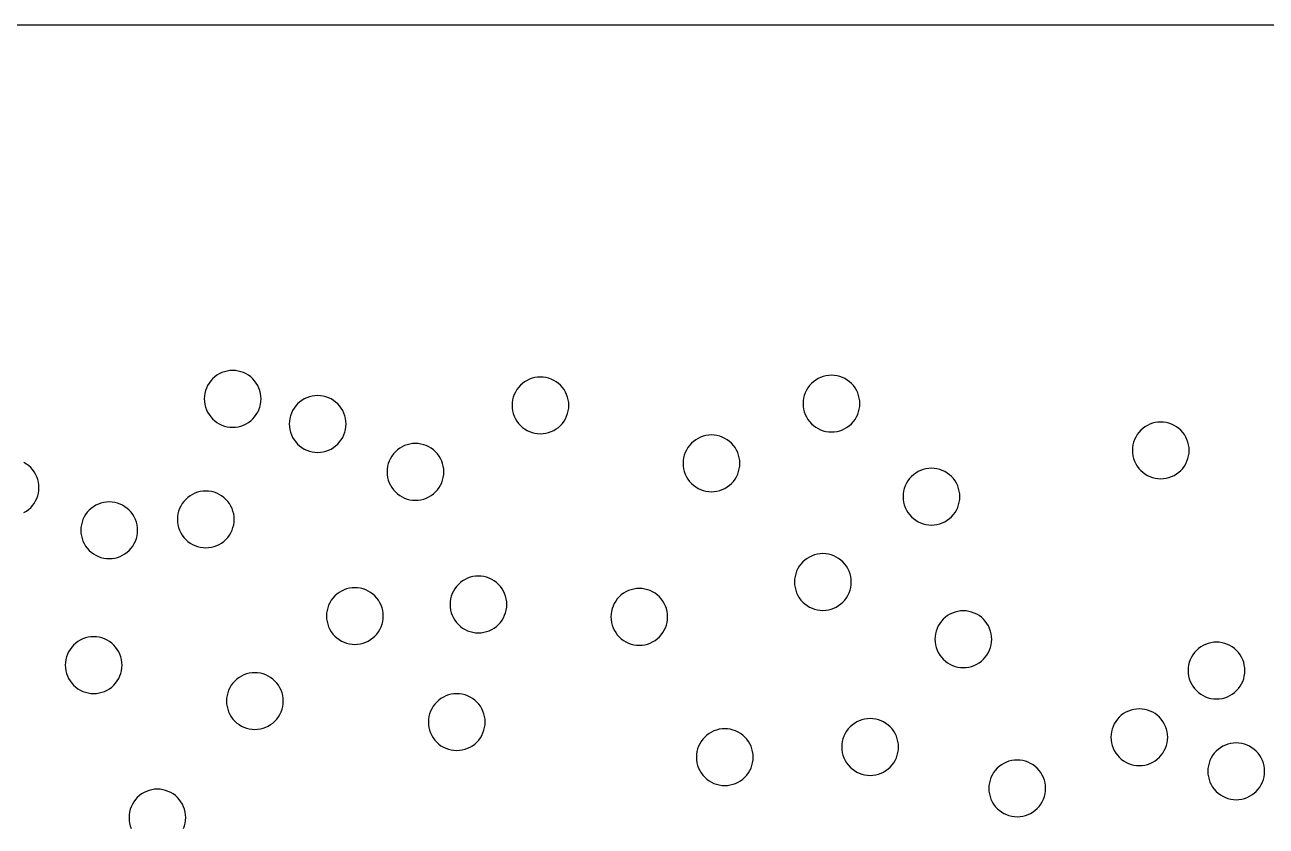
# Model space of a CAD drawing. Header units: millimetres. Extents: x 0 to 406, y 0 to 84.
# Drawn here: x 124.9 to 190.5, y 41.5 to 83.8 of the extents above; entities that cross this region are included whole.
import ezdxf

# ---------------------------------------------------------------- set-up
doc = ezdxf.new("R2010")
doc.units = ezdxf.units.MM

msp = doc.modelspace()

# ---------------------------------------------------------------- linework, layer by layer
at = {"color": 0}
for points in [[(0, 0), (0, 83.82), (406.4, 83.82), (406.4, 0), (0, 0)], [(136.916, 62.986), (137.015, 63.095), (137.102, 63.213), (137.178, 63.34), (137.241, 63.473), (137.291, 63.611), (137.326, 63.754), (137.348, 63.9), (137.355, 64.047), (137.348, 64.194), (137.326, 64.339), (137.291, 64.482), (137.241, 64.621), (137.178, 64.754), (137.102, 64.88), (137.015, 64.998), (136.916, 65.107), (136.807, 65.206), (136.688, 65.294), (136.562, 65.37), (136.429, 65.433), (136.291, 65.482), (136.148, 65.518), (136.002, 65.54), (135.855, 65.547), (135.708, 65.54), (135.562, 65.518), (135.42, 65.482), (135.281, 65.433), (135.148, 65.37), (135.022, 65.294), (134.904, 65.206), (134.794, 65.107), (134.696, 64.998), (134.608, 64.88), (134.532, 64.754), (134.469, 64.621), (134.42, 64.482), (134.384, 64.339), (134.362, 64.194), (134.355, 64.047), (134.362, 63.9), (134.384, 63.754), (134.42, 63.611), (134.469, 63.473), (134.532, 63.34), (134.608, 63.213), (134.696, 63.095), (134.794, 62.986), (134.904, 62.887), (135.022, 62.8), (135.148, 62.724), (135.281, 62.661), (135.42, 62.611), (135.562, 62.576), (135.708, 62.554), (135.855, 62.547), (136.002, 62.554), (136.148, 62.576), (136.291, 62.611), (136.429, 62.661), (136.562, 62.724), (136.688, 62.8), (136.807, 62.887), (136.916, 62.986)], [(153.174, 62.642), (153.273, 62.751), (153.36, 62.87), (153.436, 62.996), (153.499, 63.129), (153.548, 63.267), (153.584, 63.41), (153.606, 63.556), (153.613, 63.703), (153.606, 63.85), (153.584, 63.996), (153.548, 64.138), (153.499, 64.277), (153.436, 64.41), (153.36, 64.536), (153.273, 64.654), (153.174, 64.764), (153.065, 64.862), (152.946, 64.95), (152.82, 65.026), (152.687, 65.089), (152.548, 65.138), (152.406, 65.174), (152.26, 65.196), (152.113, 65.203), (151.966, 65.196), (151.82, 65.174), (151.678, 65.138), (151.539, 65.089), (151.406, 65.026), (151.28, 64.95), (151.161, 64.862), (151.052, 64.764), (150.954, 64.654), (150.866, 64.536), (150.79, 64.41), (150.727, 64.277), (150.678, 64.138), (150.642, 63.996), (150.62, 63.85), (150.613, 63.703), (150.62, 63.556), (150.642, 63.41), (150.678, 63.267), (150.727, 63.129), (150.79, 62.996), (150.866, 62.87), (150.954, 62.751), (151.052, 62.642), (151.161, 62.543), (151.28, 62.456), (151.406, 62.38), (151.539, 62.317), (151.678, 62.267), (151.82, 62.232), (151.966, 62.21), (152.113, 62.203), (152.26, 62.21), (152.406, 62.232), (152.548, 62.267), (152.687, 62.317), (152.82, 62.38), (152.946, 62.456), (153.065, 62.543), (153.174, 62.642)], [(168.55, 62.736), (168.649, 62.845), (168.737, 62.964), (168.813, 63.09), (168.876, 63.223), (168.925, 63.362), (168.961, 63.504), (168.983, 63.65), (168.99, 63.797), (168.983, 63.944), (168.961, 64.09), (168.925, 64.232), (168.876, 64.371), (168.813, 64.504), (168.737, 64.63), (168.649, 64.749), (168.55, 64.858), (168.441, 64.957), (168.323, 65.044), (168.197, 65.12), (168.064, 65.183), (167.925, 65.232), (167.782, 65.268), (167.637, 65.29), (167.49, 65.297), (167.343, 65.29), (167.197, 65.268), (167.054, 65.232), (166.916, 65.183), (166.783, 65.12), (166.656, 65.044), (166.538, 64.957), (166.429, 64.858), (166.33, 64.749), (166.243, 64.63), (166.167, 64.504), (166.104, 64.371), (166.054, 64.232), (166.019, 64.09), (165.997, 63.944), (165.99, 63.797), (165.997, 63.65), (166.019, 63.504), (166.054, 63.362), (166.104, 63.223), (166.167, 63.09), (166.243, 62.964), (166.33, 62.845), (166.429, 62.736), (166.538, 62.638), (166.656, 62.55), (166.783, 62.474), (166.916, 62.411), (167.054, 62.362), (167.197, 62.326), (167.343, 62.304), (167.49, 62.297), (167.637, 62.304), (167.782, 62.326), (167.925, 62.362), (168.064, 62.411), (168.197, 62.474), (168.323, 62.55), (168.441, 62.638), (168.55, 62.736)], [(141.403, 61.659), (141.502, 61.768), (141.59, 61.886), (141.666, 62.013), (141.728, 62.146), (141.778, 62.284), (141.814, 62.427), (141.835, 62.573), (141.843, 62.72), (141.835, 62.867), (141.814, 63.012), (141.778, 63.155), (141.728, 63.294), (141.666, 63.427), (141.59, 63.553), (141.502, 63.671), (141.403, 63.78), (141.294, 63.879), (141.176, 63.967), (141.05, 64.043), (140.917, 64.106), (140.778, 64.155), (140.635, 64.191), (140.49, 64.213), (140.343, 64.22), (140.196, 64.213), (140.05, 64.191), (139.907, 64.155), (139.769, 64.106), (139.636, 64.043), (139.509, 63.967), (139.391, 63.879), (139.282, 63.78), (139.183, 63.671), (139.095, 63.553), (139.02, 63.427), (138.957, 63.294), (138.907, 63.155), (138.871, 63.012), (138.85, 62.867), (138.843, 62.72), (138.85, 62.573), (138.871, 62.427), (138.907, 62.284), (138.957, 62.146), (139.02, 62.013), (139.095, 61.886), (139.183, 61.768), (139.282, 61.659), (139.391, 61.56), (139.509, 61.473), (139.636, 61.397), (139.769, 61.334), (139.907, 61.284), (140.05, 61.249), (140.196, 61.227), (140.343, 61.22), (140.49, 61.227), (140.635, 61.249), (140.778, 61.284), (140.917, 61.334), (141.05, 61.397), (141.176, 61.473), (141.294, 61.56), (141.403, 61.659)], [(186.046, 60.374), (186.133, 60.492), (186.209, 60.618), (186.272, 60.751), (186.321, 60.89), (186.357, 61.033), (186.379, 61.178), (186.386, 61.325), (186.379, 61.472), (186.357, 61.618), (186.321, 61.761), (186.272, 61.899), (186.209, 62.032), (186.133, 62.159), (186.046, 62.277), (185.947, 62.386), (185.838, 62.485), (185.719, 62.572), (185.593, 62.648), (185.46, 62.711), (185.321, 62.761), (185.179, 62.796), (185.033, 62.818), (184.886, 62.825), (184.739, 62.818), (184.593, 62.796), (184.451, 62.761), (184.312, 62.711), (184.179, 62.648), (184.053, 62.572), (183.934, 62.485), (183.825, 62.386), (183.727, 62.277), (183.639, 62.159), (183.563, 62.032), (183.5, 61.899), (183.451, 61.761), (183.415, 61.618), (183.393, 61.472), (183.386, 61.325), (183.393, 61.178), (183.415, 61.033), (183.451, 60.89), (183.5, 60.751), (183.563, 60.618), (183.639, 60.492), (183.727, 60.374), (183.825, 60.265), (183.934, 60.166), (184.053, 60.078), (184.179, 60.002), (184.312, 59.939), (184.451, 59.89), (184.593, 59.854), (184.739, 59.832), (184.886, 59.825), (185.033, 59.832), (185.179, 59.854), (185.321, 59.89), (185.46, 59.939), (185.593, 60.002), (185.719, 60.078), (185.838, 60.166), (185.947, 60.265), (186.046, 60.374)], [(146.571, 59.128), (146.67, 59.238), (146.757, 59.356), (146.833, 59.482), (146.896, 59.615), (146.946, 59.754), (146.981, 59.896), (147.003, 60.042), (147.01, 60.189), (147.003, 60.336), (146.981, 60.482), (146.946, 60.625), (146.896, 60.763), (146.833, 60.896), (146.757, 61.022), (146.67, 61.141), (146.571, 61.25), (146.462, 61.349), (146.343, 61.436), (146.217, 61.512), (146.084, 61.575), (145.946, 61.625), (145.803, 61.66), (145.657, 61.682), (145.51, 61.689), (145.363, 61.682), (145.217, 61.66), (145.075, 61.625), (144.936, 61.575), (144.803, 61.512), (144.677, 61.436), (144.559, 61.349), (144.449, 61.25), (144.351, 61.141), (144.263, 61.022), (144.187, 60.896), (144.124, 60.763), (144.075, 60.625), (144.039, 60.482), (144.017, 60.336), (144.01, 60.189), (144.017, 60.042), (144.039, 59.896), (144.075, 59.754), (144.124, 59.615), (144.187, 59.482), (144.263, 59.356), (144.351, 59.238), (144.449, 59.128), (144.559, 59.03), (144.677, 58.942), (144.803, 58.866), (144.936, 58.803), (145.075, 58.754), (145.217, 58.718), (145.363, 58.696), (145.51, 58.689), (145.657, 58.696), (145.803, 58.718), (145.946, 58.754), (146.084, 58.803), (146.217, 58.866), (146.343, 58.942), (146.462, 59.03), (146.571, 59.128)], [(162.209, 59.578), (162.308, 59.687), (162.396, 59.805), (162.472, 59.931), (162.535, 60.064), (162.584, 60.203), (162.62, 60.346), (162.642, 60.491), (162.649, 60.638), (162.642, 60.785), (162.62, 60.931), (162.584, 61.074), (162.535, 61.212), (162.472, 61.345), (162.396, 61.472), (162.308, 61.59), (162.209, 61.699), (162.1, 61.798), (161.982, 61.886), (161.856, 61.961), (161.723, 62.024), (161.584, 62.074), (161.441, 62.11), (161.296, 62.131), (161.149, 62.138), (161.002, 62.131), (160.856, 62.11), (160.713, 62.074), (160.575, 62.024), (160.442, 61.961), (160.315, 61.886), (160.197, 61.798), (160.088, 61.699), (159.989, 61.59), (159.902, 61.472), (159.826, 61.345), (159.763, 61.212), (159.713, 61.074), (159.678, 60.931), (159.656, 60.785), (159.649, 60.638), (159.656, 60.491), (159.678, 60.346), (159.713, 60.203), (159.763, 60.064), (159.826, 59.931), (159.902, 59.805), (159.989, 59.687), (160.088, 59.578), (160.197, 59.479), (160.315, 59.391), (160.442, 59.316), (160.575, 59.253), (160.713, 59.203), (160.856, 59.167), (161.002, 59.146), (161.149, 59.138), (161.296, 59.146), (161.441, 59.167), (161.584, 59.203), (161.723, 59.253), (161.856, 59.316), (161.982, 59.391), (162.1, 59.479), (162.209, 59.578)], [(125.183, 58.296), (125.282, 58.405), (125.37, 58.524), (125.445, 58.65), (125.508, 58.783), (125.558, 58.922), (125.594, 59.064), (125.615, 59.21), (125.622, 59.357), (125.615, 59.504), (125.594, 59.65), (125.558, 59.792), (125.508, 59.931), (125.445, 60.064), (125.37, 60.19), (125.282, 60.309), (125.183, 60.418), (125.074, 60.517), (124.956, 60.604), (124.829, 60.68)], [(173.832, 57.818), (173.931, 57.927), (174.019, 58.045), (174.095, 58.171), (174.157, 58.304), (174.207, 58.443), (174.243, 58.586), (174.264, 58.731), (174.272, 58.878), (174.264, 59.025), (174.243, 59.171), (174.207, 59.314), (174.157, 59.452), (174.095, 59.585), (174.019, 59.712), (173.931, 59.83), (173.832, 59.939), (173.723, 60.038), (173.605, 60.126), (173.479, 60.201), (173.346, 60.264), (173.207, 60.314), (173.064, 60.35), (172.919, 60.371), (172.772, 60.378), (172.625, 60.371), (172.479, 60.35), (172.336, 60.314), (172.198, 60.264), (172.065, 60.201), (171.938, 60.126), (171.82, 60.038), (171.711, 59.939), (171.612, 59.83), (171.524, 59.712), (171.449, 59.585), (171.386, 59.452), (171.336, 59.314), (171.3, 59.171), (171.279, 59.025), (171.272, 58.878), (171.279, 58.731), (171.3, 58.586), (171.336, 58.443), (171.386, 58.304), (171.449, 58.171), (171.524, 58.045), (171.612, 57.927), (171.711, 57.818), (171.82, 57.719), (171.938, 57.631), (172.065, 57.555), (172.198, 57.493), (172.336, 57.443), (172.479, 57.407), (172.625, 57.386), (172.772, 57.378), (172.919, 57.386), (173.064, 57.407), (173.207, 57.443), (173.346, 57.493), (173.479, 57.555), (173.605, 57.631), (173.723, 57.719), (173.832, 57.818)], [(135.496, 56.615), (135.595, 56.724), (135.683, 56.842), (135.758, 56.969), (135.821, 57.102), (135.871, 57.24), (135.907, 57.383), (135.928, 57.529), (135.935, 57.676), (135.928, 57.823), (135.907, 57.968), (135.871, 58.111), (135.821, 58.25), (135.758, 58.383), (135.683, 58.509), (135.595, 58.627), (135.496, 58.736), (135.387, 58.835), (135.269, 58.923), (135.142, 58.999), (135.009, 59.062), (134.871, 59.111), (134.728, 59.147), (134.582, 59.168), (134.435, 59.176), (134.288, 59.168), (134.143, 59.147), (134, 59.111), (133.861, 59.062), (133.728, 58.999), (133.602, 58.923), (133.484, 58.835), (133.375, 58.736), (133.276, 58.627), (133.188, 58.509), (133.113, 58.383), (133.05, 58.25), (133, 58.111), (132.964, 57.968), (132.943, 57.823), (132.935, 57.676), (132.943, 57.529), (132.964, 57.383), (133, 57.24), (133.05, 57.102), (133.113, 56.969), (133.188, 56.842), (133.276, 56.724), (133.375, 56.615), (133.484, 56.516), (133.602, 56.429), (133.728, 56.353), (133.861, 56.29), (134, 56.24), (134.143, 56.205), (134.288, 56.183), (134.435, 56.176), (134.582, 56.183), (134.728, 56.205), (134.871, 56.24), (135.009, 56.29), (135.142, 56.353), (135.269, 56.429), (135.387, 56.516), (135.496, 56.615)], [(130.393, 56.041), (130.492, 56.15), (130.579, 56.269), (130.655, 56.395), (130.718, 56.528), (130.768, 56.666), (130.803, 56.809), (130.825, 56.955), (130.832, 57.102), (130.825, 57.249), (130.803, 57.395), (130.768, 57.537), (130.718, 57.676), (130.655, 57.809), (130.579, 57.935), (130.492, 58.053), (130.393, 58.163), (130.284, 58.261), (130.165, 58.349), (130.039, 58.425), (129.906, 58.488), (129.768, 58.537), (129.625, 58.573), (129.479, 58.595), (129.332, 58.602), (129.185, 58.595), (129.039, 58.573), (128.897, 58.537), (128.758, 58.488), (128.625, 58.425), (128.499, 58.349), (128.381, 58.261), (128.271, 58.163), (128.173, 58.053), (128.085, 57.935), (128.009, 57.809), (127.946, 57.676), (127.897, 57.537), (127.861, 57.395), (127.839, 57.249), (127.832, 57.102), (127.839, 56.955), (127.861, 56.809), (127.897, 56.666), (127.946, 56.528), (128.009, 56.395), (128.085, 56.269), (128.173, 56.15), (128.271, 56.041), (128.381, 55.942), (128.499, 55.855), (128.625, 55.779), (128.758, 55.716), (128.897, 55.666), (129.039, 55.631), (129.185, 55.609), (129.332, 55.602), (129.479, 55.609), (129.625, 55.631), (129.768, 55.666), (129.906, 55.716), (130.039, 55.779), (130.165, 55.855), (130.284, 55.942), (130.393, 56.041)], [(124.829, 58.034), (124.956, 58.11), (125.074, 58.198), (125.183, 58.296)], [(168.097, 53.305), (168.195, 53.414), (168.283, 53.532), (168.359, 53.659), (168.422, 53.792), (168.471, 53.93), (168.507, 54.073), (168.529, 54.219), (168.536, 54.366), (168.529, 54.513), (168.507, 54.658), (168.471, 54.801), (168.422, 54.94), (168.359, 55.073), (168.283, 55.199), (168.195, 55.317), (168.097, 55.426), (167.988, 55.525), (167.869, 55.613), (167.743, 55.689), (167.61, 55.752), (167.471, 55.801), (167.329, 55.837), (167.183, 55.859), (167.036, 55.866), (166.889, 55.859), (166.743, 55.837), (166.601, 55.801), (166.462, 55.752), (166.329, 55.689), (166.203, 55.613), (166.084, 55.525), (165.975, 55.426), (165.876, 55.317), (165.789, 55.199), (165.713, 55.073), (165.65, 54.94), (165.601, 54.801), (165.565, 54.658), (165.543, 54.513), (165.536, 54.366), (165.543, 54.219), (165.565, 54.073), (165.601, 53.93), (165.65, 53.792), (165.713, 53.659), (165.789, 53.532), (165.876, 53.414), (165.975, 53.305), (166.084, 53.206), (166.203, 53.119), (166.329, 53.043), (166.462, 52.98), (166.601, 52.93), (166.743, 52.895), (166.889, 52.873), (167.036, 52.866), (167.183, 52.873), (167.329, 52.895), (167.471, 52.93), (167.61, 52.98), (167.743, 53.043), (167.869, 53.119), (167.988, 53.206), (168.097, 53.305)], [(149.897, 52.119), (149.996, 52.228), (150.084, 52.347), (150.16, 52.473), (150.223, 52.606), (150.272, 52.745), (150.308, 52.887), (150.33, 53.033), (150.337, 53.18), (150.33, 53.327), (150.308, 53.473), (150.272, 53.615), (150.223, 53.754), (150.16, 53.887), (150.084, 54.013), (149.996, 54.132), (149.897, 54.241), (149.788, 54.34), (149.67, 54.427), (149.544, 54.503), (149.411, 54.566), (149.272, 54.615), (149.129, 54.651), (148.984, 54.673), (148.837, 54.68), (148.69, 54.673), (148.544, 54.651), (148.401, 54.615), (148.263, 54.566), (148.13, 54.503), (148.003, 54.427), (147.885, 54.34), (147.776, 54.241), (147.677, 54.132), (147.59, 54.013), (147.514, 53.887), (147.451, 53.754), (147.401, 53.615), (147.366, 53.473), (147.344, 53.327), (147.337, 53.18), (147.344, 53.033), (147.366, 52.887), (147.401, 52.745), (147.451, 52.606), (147.514, 52.473), (147.59, 52.347), (147.677, 52.228), (147.776, 52.119), (147.885, 52.021), (148.003, 51.933), (148.13, 51.857), (148.263, 51.794), (148.401, 51.745), (148.544, 51.709), (148.69, 51.687), (148.837, 51.68), (148.984, 51.687), (149.129, 51.709), (149.272, 51.745), (149.411, 51.794), (149.544, 51.857), (149.67, 51.933), (149.788, 52.021), (149.897, 52.119)], [(143.371, 51.507), (143.47, 51.616), (143.558, 51.734), (143.633, 51.86), (143.696, 51.993), (143.746, 52.132), (143.781, 52.275), (143.803, 52.42), (143.81, 52.567), (143.803, 52.714), (143.781, 52.86), (143.746, 53.003), (143.696, 53.141), (143.633, 53.275), (143.558, 53.401), (143.47, 53.519), (143.371, 53.628), (143.262, 53.727), (143.144, 53.815), (143.017, 53.89), (142.884, 53.953), (142.746, 54.003), (142.603, 54.039), (142.457, 54.06), (142.31, 54.067), (142.163, 54.06), (142.018, 54.039), (141.875, 54.003), (141.736, 53.953), (141.603, 53.89), (141.477, 53.815), (141.359, 53.727), (141.25, 53.628), (141.151, 53.519), (141.063, 53.401), (140.987, 53.275), (140.924, 53.141), (140.875, 53.003), (140.839, 52.86), (140.818, 52.714), (140.81, 52.567), (140.818, 52.42), (140.839, 52.275), (140.875, 52.132), (140.924, 51.993), (140.987, 51.86), (141.063, 51.734), (141.151, 51.616), (141.25, 51.507), (141.359, 51.408), (141.477, 51.32), (141.603, 51.245), (141.736, 51.182), (141.875, 51.132), (142.018, 51.096), (142.163, 51.075), (142.31, 51.067), (142.457, 51.075), (142.603, 51.096), (142.746, 51.132), (142.884, 51.182), (143.017, 51.245), (143.144, 51.32), (143.262, 51.408), (143.371, 51.507)], [(158.396, 51.464), (158.495, 51.573), (158.582, 51.691), (158.658, 51.817), (158.721, 51.95), (158.771, 52.089), (158.806, 52.232), (158.828, 52.377), (158.835, 52.525), (158.828, 52.672), (158.806, 52.817), (158.771, 52.96), (158.721, 53.099), (158.658, 53.232), (158.582, 53.358), (158.495, 53.476), (158.396, 53.585), (158.287, 53.684), (158.168, 53.772), (158.042, 53.847), (157.909, 53.91), (157.771, 53.96), (157.628, 53.996), (157.482, 54.017), (157.335, 54.025), (157.188, 54.017), (157.042, 53.996), (156.9, 53.96), (156.761, 53.91), (156.628, 53.847), (156.502, 53.772), (156.384, 53.684), (156.274, 53.585), (156.176, 53.476), (156.088, 53.358), (156.012, 53.232), (155.949, 53.099), (155.9, 52.96), (155.864, 52.817), (155.842, 52.672), (155.835, 52.525), (155.842, 52.377), (155.864, 52.232), (155.9, 52.089), (155.949, 51.95), (156.012, 51.817), (156.088, 51.691), (156.176, 51.573), (156.274, 51.464), (156.384, 51.365), (156.502, 51.277), (156.628, 51.202), (156.761, 51.139), (156.9, 51.089), (157.042, 51.053), (157.188, 51.032), (157.335, 51.025), (157.482, 51.032), (157.628, 51.053), (157.771, 51.089), (157.909, 51.139), (158.042, 51.202), (158.168, 51.277), (158.287, 51.365), (158.396, 51.464)], [(175.517, 50.281), (175.616, 50.39), (175.704, 50.509), (175.779, 50.635), (175.842, 50.768), (175.892, 50.906), (175.928, 51.049), (175.949, 51.195), (175.956, 51.342), (175.949, 51.489), (175.928, 51.635), (175.892, 51.777), (175.842, 51.916), (175.779, 52.049), (175.704, 52.175), (175.616, 52.294), (175.517, 52.403), (175.408, 52.501), (175.29, 52.589), (175.164, 52.665), (175.03, 52.728), (174.892, 52.777), (174.749, 52.813), (174.603, 52.835), (174.456, 52.842), (174.309, 52.835), (174.164, 52.813), (174.021, 52.777), (173.882, 52.728), (173.749, 52.665), (173.623, 52.589), (173.505, 52.501), (173.396, 52.403), (173.297, 52.294), (173.209, 52.175), (173.134, 52.049), (173.071, 51.916), (173.021, 51.777), (172.985, 51.635), (172.964, 51.489), (172.956, 51.342), (172.964, 51.195), (172.985, 51.049), (173.021, 50.906), (173.071, 50.768), (173.134, 50.635), (173.209, 50.509), (173.297, 50.39), (173.396, 50.281), (173.505, 50.182), (173.623, 50.095), (173.749, 50.019), (173.882, 49.956), (174.021, 49.907), (174.164, 49.871), (174.309, 49.849), (174.456, 49.842), (174.603, 49.849), (174.749, 49.871), (174.892, 49.907), (175.03, 49.956), (175.164, 50.019), (175.29, 50.095), (175.408, 50.182), (175.517, 50.281)], [(129.573, 48.912), (129.672, 49.021), (129.759, 49.14), (129.835, 49.266), (129.898, 49.399), (129.947, 49.537), (129.983, 49.68), (130.005, 49.826), (130.012, 49.973), (130.005, 50.12), (129.983, 50.266), (129.947, 50.408), (129.898, 50.547), (129.835, 50.68), (129.759, 50.806), (129.672, 50.924), (129.573, 51.034), (129.464, 51.132), (129.345, 51.22), (129.219, 51.296), (129.086, 51.359), (128.947, 51.408), (128.805, 51.444), (128.659, 51.466), (128.512, 51.473), (128.365, 51.466), (128.219, 51.444), (128.077, 51.408), (127.938, 51.359), (127.805, 51.296), (127.679, 51.22), (127.56, 51.132), (127.451, 51.034), (127.353, 50.924), (127.265, 50.806), (127.189, 50.68), (127.126, 50.547), (127.077, 50.408), (127.041, 50.266), (127.019, 50.12), (127.012, 49.973), (127.019, 49.826), (127.041, 49.68), (127.077, 49.537), (127.126, 49.399), (127.189, 49.266), (127.265, 49.14), (127.353, 49.021), (127.451, 48.912), (127.56, 48.813), (127.679, 48.726), (127.805, 48.65), (127.938, 48.587), (128.077, 48.537), (128.219, 48.502), (128.365, 48.48), (128.512, 48.473), (128.659, 48.48), (128.805, 48.502), (128.947, 48.537), (129.086, 48.587), (129.219, 48.65), (129.345, 48.726), (129.464, 48.813), (129.573, 48.912)], [(188.891, 48.626), (188.99, 48.735), (189.077, 48.853), (189.153, 48.98), (189.216, 49.113), (189.266, 49.251), (189.301, 49.394), (189.323, 49.54), (189.33, 49.687), (189.323, 49.834), (189.301, 49.979), (189.266, 50.122), (189.216, 50.261), (189.153, 50.394), (189.077, 50.52), (188.99, 50.638), (188.891, 50.747), (188.782, 50.846), (188.664, 50.934), (188.537, 51.009), (188.404, 51.072), (188.266, 51.122), (188.123, 51.158), (187.977, 51.179), (187.83, 51.187), (187.683, 51.179), (187.538, 51.158), (187.395, 51.122), (187.256, 51.072), (187.123, 51.009), (186.997, 50.934), (186.879, 50.846), (186.77, 50.747), (186.671, 50.638), (186.583, 50.52), (186.507, 50.394), (186.444, 50.261), (186.395, 50.122), (186.359, 49.979), (186.338, 49.834), (186.33, 49.687), (186.338, 49.54), (186.359, 49.394), (186.395, 49.251), (186.444, 49.113), (186.507, 48.98), (186.583, 48.853), (186.671, 48.735), (186.77, 48.626), (186.879, 48.527), (186.997, 48.439), (187.123, 48.364), (187.256, 48.301), (187.395, 48.251), (187.538, 48.215), (187.683, 48.194), (187.83, 48.187), (187.977, 48.194), (188.123, 48.215), (188.266, 48.251), (188.404, 48.301), (188.537, 48.364), (188.664, 48.439), (188.782, 48.527), (188.891, 48.626)], [(138.087, 47.013), (138.186, 47.122), (138.273, 47.24), (138.349, 47.367), (138.412, 47.5), (138.462, 47.638), (138.497, 47.781), (138.519, 47.927), (138.526, 48.074), (138.519, 48.221), (138.497, 48.366), (138.462, 48.509), (138.412, 48.648), (138.349, 48.781), (138.273, 48.907), (138.186, 49.025), (138.087, 49.134), (137.978, 49.233), (137.859, 49.321), (137.733, 49.397), (137.6, 49.46), (137.462, 49.509), (137.319, 49.545), (137.173, 49.567), (137.026, 49.574), (136.879, 49.567), (136.733, 49.545), (136.591, 49.509), (136.452, 49.46), (136.319, 49.397), (136.193, 49.321), (136.075, 49.233), (135.965, 49.134), (135.867, 49.025), (135.779, 48.907), (135.703, 48.781), (135.64, 48.648), (135.591, 48.509), (135.555, 48.366), (135.533, 48.221), (135.526, 48.074), (135.533, 47.927), (135.555, 47.781), (135.591, 47.638), (135.64, 47.5), (135.703, 47.367), (135.779, 47.24), (135.867, 47.122), (135.965, 47.013), (136.075, 46.914), (136.193, 46.827), (136.319, 46.751), (136.452, 46.688), (136.591, 46.638), (136.733, 46.603), (136.879, 46.581), (137.026, 46.574), (137.173, 46.581), (137.319, 46.603), (137.462, 46.638), (137.6, 46.688), (137.733, 46.751), (137.859, 46.827), (137.978, 46.914), (138.087, 47.013)], [(148.754, 45.903), (148.853, 46.012), (148.94, 46.13), (149.016, 46.256), (149.079, 46.389), (149.129, 46.528), (149.164, 46.671), (149.186, 46.816), (149.193, 46.963), (149.186, 47.11), (149.164, 47.256), (149.129, 47.399), (149.079, 47.537), (149.016, 47.67), (148.94, 47.797), (148.853, 47.915), (148.754, 48.024), (148.645, 48.123), (148.526, 48.21), (148.4, 48.286), (148.267, 48.349), (148.129, 48.399), (147.986, 48.434), (147.84, 48.456), (147.693, 48.463), (147.546, 48.456), (147.4, 48.434), (147.258, 48.399), (147.119, 48.349), (146.986, 48.286), (146.86, 48.21), (146.742, 48.123), (146.632, 48.024), (146.534, 47.915), (146.446, 47.797), (146.37, 47.67), (146.307, 47.537), (146.258, 47.399), (146.222, 47.256), (146.2, 47.11), (146.193, 46.963), (146.2, 46.816), (146.222, 46.671), (146.258, 46.528), (146.307, 46.389), (146.37, 46.256), (146.446, 46.13), (146.534, 46.012), (146.632, 45.903), (146.742, 45.804), (146.86, 45.716), (146.986, 45.64), (147.119, 45.577), (147.258, 45.528), (147.4, 45.492), (147.546, 45.471), (147.693, 45.463), (147.84, 45.471), (147.986, 45.492), (148.129, 45.528), (148.267, 45.577), (148.4, 45.64), (148.526, 45.716), (148.645, 45.804), (148.754, 45.903)], [(184.812, 45.101), (184.911, 45.21), (184.999, 45.328), (185.074, 45.455), (185.137, 45.588), (185.187, 45.726), (185.223, 45.869), (185.244, 46.015), (185.252, 46.162), (185.244, 46.309), (185.223, 46.454), (185.187, 46.597), (185.137, 46.736), (185.074, 46.869), (184.999, 46.995), (184.911, 47.113), (184.812, 47.222), (184.703, 47.321), (184.585, 47.409), (184.459, 47.485), (184.326, 47.547), (184.187, 47.597), (184.044, 47.633), (183.899, 47.654), (183.752, 47.662), (183.605, 47.654), (183.459, 47.633), (183.316, 47.597), (183.178, 47.547), (183.044, 47.485), (182.918, 47.409), (182.8, 47.321), (182.691, 47.222), (182.592, 47.113), (182.504, 46.995), (182.429, 46.869), (182.366, 46.736), (182.316, 46.597), (182.28, 46.454), (182.259, 46.309), (182.252, 46.162), (182.259, 46.015), (182.28, 45.869), (182.316, 45.726), (182.366, 45.588), (182.429, 45.455), (182.504, 45.328), (182.592, 45.21), (182.691, 45.101), (182.8, 45.002), (182.918, 44.914), (183.044, 44.839), (183.178, 44.776), (183.316, 44.726), (183.459, 44.69), (183.605, 44.669), (183.752, 44.662), (183.899, 44.669), (184.044, 44.69), (184.187, 44.726), (184.326, 44.776), (184.459, 44.839), (184.585, 44.914), (184.703, 45.002), (184.812, 45.101)], [(162.913, 44.048), (163.012, 44.157), (163.1, 44.276), (163.176, 44.402), (163.239, 44.535), (163.288, 44.674), (163.324, 44.816), (163.345, 44.962), (163.353, 45.109), (163.345, 45.256), (163.324, 45.402), (163.288, 45.544), (163.239, 45.683), (163.176, 45.816), (163.1, 45.942), (163.012, 46.061), (162.913, 46.17), (162.804, 46.269), (162.686, 46.356), (162.56, 46.432), (162.427, 46.495), (162.288, 46.544), (162.145, 46.58), (162, 46.602), (161.853, 46.609), (161.706, 46.602), (161.56, 46.58), (161.417, 46.544), (161.279, 46.495), (161.146, 46.432), (161.019, 46.356), (160.901, 46.269), (160.792, 46.17), (160.693, 46.061), (160.606, 45.942), (160.53, 45.816), (160.467, 45.683), (160.417, 45.544), (160.382, 45.402), (160.36, 45.256), (160.353, 45.109), (160.36, 44.962), (160.382, 44.816), (160.417, 44.674), (160.467, 44.535), (160.53, 44.402), (160.606, 44.276), (160.693, 44.157), (160.792, 44.048), (160.901, 43.95), (161.019, 43.862), (161.146, 43.786), (161.279, 43.723), (161.417, 43.674), (161.56, 43.638), (161.706, 43.616), (161.853, 43.609), (162, 43.616), (162.145, 43.638), (162.288, 43.674), (162.427, 43.723), (162.56, 43.786), (162.686, 43.862), (162.804, 43.95), (162.913, 44.048)], [(170.593, 44.585), (170.692, 44.695), (170.779, 44.813), (170.855, 44.939), (170.918, 45.072), (170.967, 45.211), (171.003, 45.353), (171.025, 45.499), (171.032, 45.646), (171.025, 45.793), (171.003, 45.939), (170.967, 46.082), (170.918, 46.22), (170.855, 46.353), (170.779, 46.479), (170.692, 46.598), (170.593, 46.707), (170.484, 46.806), (170.365, 46.893), (170.239, 46.969), (170.106, 47.032), (169.967, 47.082), (169.825, 47.117), (169.679, 47.139), (169.532, 47.146), (169.385, 47.139), (169.239, 47.117), (169.097, 47.082), (168.958, 47.032), (168.825, 46.969), (168.699, 46.893), (168.58, 46.806), (168.471, 46.707), (168.373, 46.598), (168.285, 46.479), (168.209, 46.353), (168.146, 46.22), (168.097, 46.082), (168.061, 45.939), (168.039, 45.793), (168.032, 45.646), (168.039, 45.499), (168.061, 45.353), (168.097, 45.211), (168.146, 45.072), (168.209, 44.939), (168.285, 44.813), (168.373, 44.695), (168.471, 44.585), (168.58, 44.487), (168.699, 44.399), (168.825, 44.323), (168.958, 44.26), (169.097, 44.211), (169.239, 44.175), (169.385, 44.153), (169.532, 44.146), (169.679, 44.153), (169.825, 44.175), (169.967, 44.211), (170.106, 44.26), (170.239, 44.323), (170.365, 44.399), (170.484, 44.487), (170.593, 44.585)], [(189.933, 43.301), (190.032, 43.411), (190.12, 43.529), (190.195, 43.655), (190.258, 43.788), (190.308, 43.927), (190.344, 44.069), (190.365, 44.215), (190.372, 44.362), (190.365, 44.509), (190.344, 44.655), (190.308, 44.798), (190.258, 44.936), (190.195, 45.069), (190.12, 45.195), (190.032, 45.314), (189.933, 45.423), (189.824, 45.522), (189.706, 45.609), (189.579, 45.685), (189.446, 45.748), (189.308, 45.798), (189.165, 45.833), (189.019, 45.855), (188.872, 45.862), (188.725, 45.855), (188.58, 45.833), (188.437, 45.798), (188.298, 45.748), (188.165, 45.685), (188.039, 45.609), (187.921, 45.522), (187.812, 45.423), (187.713, 45.314), (187.625, 45.195), (187.549, 45.069), (187.487, 44.936), (187.437, 44.798), (187.401, 44.655), (187.38, 44.509), (187.372, 44.362), (187.38, 44.215), (187.401, 44.069), (187.437, 43.927), (187.487, 43.788), (187.549, 43.655), (187.625, 43.529), (187.713, 43.411), (187.812, 43.301), (187.921, 43.203), (188.039, 43.115), (188.165, 43.039), (188.298, 42.976), (188.437, 42.927), (188.58, 42.891), (188.725, 42.869), (188.872, 42.862), (189.019, 42.869), (189.165, 42.891), (189.308, 42.927), (189.446, 42.976), (189.579, 43.039), (189.706, 43.115), (189.824, 43.203), (189.933, 43.301)], [(178.364, 42.398), (178.463, 42.507), (178.55, 42.625), (178.626, 42.751), (178.689, 42.884), (178.739, 43.023), (178.774, 43.166), (178.796, 43.311), (178.803, 43.458), (178.796, 43.605), (178.774, 43.751), (178.739, 43.894), (178.689, 44.032), (178.626, 44.165), (178.55, 44.292), (178.463, 44.41), (178.364, 44.519), (178.255, 44.618), (178.137, 44.705), (178.01, 44.781), (177.877, 44.844), (177.739, 44.894), (177.596, 44.929), (177.45, 44.951), (177.303, 44.958), (177.156, 44.951), (177.011, 44.929), (176.868, 44.894), (176.729, 44.844), (176.596, 44.781), (176.47, 44.705), (176.352, 44.618), (176.243, 44.519), (176.144, 44.41), (176.056, 44.292), (175.98, 44.165), (175.917, 44.032), (175.868, 43.894), (175.832, 43.751), (175.81, 43.605), (175.803, 43.458), (175.81, 43.311), (175.832, 43.166), (175.868, 43.023), (175.917, 42.884), (175.98, 42.751), (176.056, 42.625), (176.144, 42.507), (176.243, 42.398), (176.352, 42.299), (176.47, 42.211), (176.596, 42.135), (176.729, 42.072), (176.868, 42.023), (177.011, 41.987), (177.156, 41.966), (177.303, 41.958), (177.45, 41.966), (177.596, 41.987), (177.739, 42.023), (177.877, 42.072), (178.01, 42.135), (178.137, 42.211), (178.255, 42.299), (178.364, 42.398)], [(133.263, 41.342), (133.312, 41.481), (133.348, 41.624), (133.37, 41.769), (133.377, 41.916), (133.37, 42.063), (133.348, 42.209), (133.312, 42.352), (133.263, 42.49), (133.2, 42.623), (133.124, 42.75), (133.036, 42.868), (132.938, 42.977), (132.829, 43.076), (132.71, 43.163), (132.584, 43.239), (132.451, 43.302), (132.312, 43.352), (132.17, 43.387), (132.024, 43.409), (131.877, 43.416), (131.73, 43.409), (131.584, 43.387), (131.442, 43.352), (131.303, 43.302), (131.17, 43.239), (131.044, 43.163), (130.925, 43.076), (130.816, 42.977), (130.717, 42.868), (130.63, 42.75), (130.554, 42.623), (130.491, 42.49), (130.442, 42.352), (130.406, 42.209), (130.384, 42.063), (130.377, 41.916), (130.384, 41.769), (130.406, 41.624), (130.442, 41.481), (130.491, 41.342)]]:
    msp.add_lwpolyline(points, dxfattribs=at)

doc.saveas('drawing.dxf')
